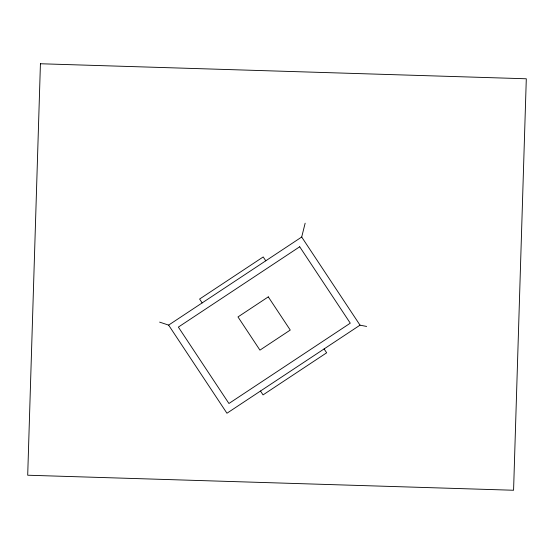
<?xml version="1.0" encoding="UTF-8"?>
<svg xmlns="http://www.w3.org/2000/svg" width="554" height="554" viewBox="0 0 554 554"><rect width="100%" height="100%" fill="white"/><g stroke="black" fill="none" stroke-linecap="round" stroke-linejoin="round"><path stroke-width="0.83" d="M159.614 322.116L168.617 325.108L301.695 237.029L305.15 223.207M366.616 326.445L360.017 325.156L226.946 413.236L168.617 325.108M301.695 237.029L360.017 325.156M265.768 260.809L263.212 256.945L199.606 299.042L202.162 302.906M324.097 348.93L326.659 352.801L263.046 394.898L260.491 391.034M40.428 63.752L27.7 475.221L513.579 490.248L526.3 78.779L40.428 63.752M299.707 246.772L178.36 327.095L228.934 403.492L350.28 323.176L299.707 246.772M268.288 296.875L237.978 316.936L259.937 350.128L290.254 330.059L268.288 296.875"/></g></svg>
